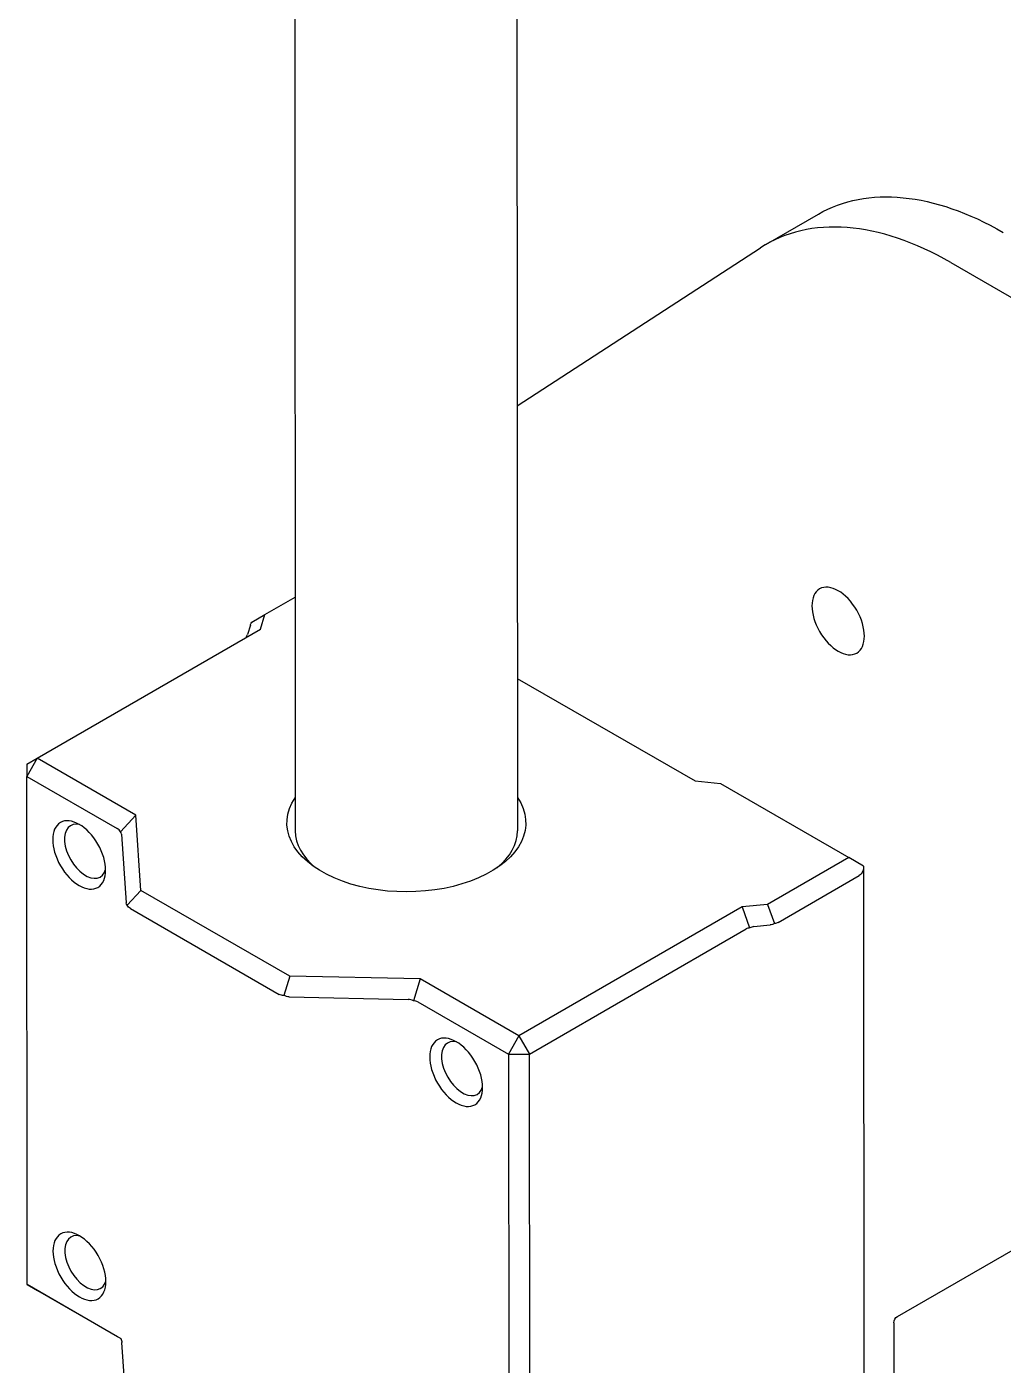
# Model space of a CAD drawing. Header units: millimetres. Extents: x 129 to 6329, y 33 to 3553.
# Drawn here: x 5010 to 5141.9, y 3061.6 to 3242.3 of the extents above; entities that cross this region are included whole.
import ezdxf

# ---------------------------------------------------------------- set-up
doc = ezdxf.new("R2010")
doc.units = ezdxf.units.MM
doc.layers.add('vistasIsometricas', color=255, linetype='Continuous')

msp = doc.modelspace()

# ---------------------------------------------------------------- linework, layer by layer
at = {"layer": 'vistasIsometricas', "extrusion": (1e-16, 0.816497, 0.57735)}
for p, q in [((5046.126, 3379.124), (5046.304, 3133.751)), ((5076.168, 3320.983), (5076.304, 3133.773)), ((5109.868, 3212.937), (5116.939, 3217.02)), ((5076.263, 3191.127), (5109.119, 3212.478)), ((5134.838, 3210.478), (5159.052, 3196.521)), ((5042.202, 3162.954), (5046.281, 3165.309)), ((5040.429, 3161.928), (5042.202, 3162.954)), ((5041.597, 3160.973), (5042.202, 3162.954)), ((5011.452, 3143.569), (5041.597, 3160.973)), ((5040.234, 3161.519), (5039.847, 3160.255)), ((5076.289, 3154.331), (5100.287, 3140.499)), ((5011.452, 3143.569), (5010.039, 3141.119)), ((5010.039, 3142.75), (5011.452, 3143.569)), ((5010.039, 3142.75), (5010.039, 3141.119)), ((5024.786, 3135.883), (5011.452, 3143.569)), ((5010.039, 3141.119), (5022.263, 3134.073)), ((5010.089, 3072.504), (5010.039, 3141.119)), ((5100.287, 3140.499), (5103.721, 3140.152)), ((5103.721, 3140.152), (5121.054, 3130.161)), ((5024.786, 3135.883), (5022.682, 3133.606)), ((5025.443, 3125.715), (5024.786, 3135.883)), ((5022.847, 3133.301), (5023.445, 3124.038)), ((5121.054, 3130.161), (5110.085, 3123.828)), ((5123.055, 3129.007), (5121.054, 3130.161)), ((5123.055, 3129.007), (5123.105, 3059.436)), ((5111.5, 3121.379), (5122.469, 3127.712)), ((5025.443, 3125.715), (5023.611, 3123.732)), ((5045.545, 3114.128), (5025.443, 3125.715)), ((5024.03, 3123.265), (5044.132, 3111.678)), ((5106.651, 3123.477), (5076.506, 3106.073)), ((5110.085, 3123.828), (5106.651, 3123.477)), ((5106.651, 3123.477), (5107.665, 3120.645)), ((5110.085, 3123.828), (5111.009, 3121.247)), ((5108.241, 3120.834), (5110.433, 3121.058)), ((5077.922, 3103.624), (5107.174, 3120.513)), ((5045.545, 3114.128), (5044.747, 3111.55)), ((5063.173, 3113.758), (5045.545, 3114.128)), ((5063.173, 3113.758), (5062.255, 3110.796)), ((5076.506, 3106.073), (5063.173, 3113.758)), ((5045.472, 3111.342), (5061.53, 3111.005)), ((5062.87, 3110.668), (5075.093, 3103.623)), ((5076.506, 3106.073), (5075.093, 3103.623)), ((5076.506, 3106.073), (5077.922, 3103.624)), ((5075.093, 3103.623), (5077.922, 3103.624)), ((5075.093, 3103.623), (5075.143, 3035.008)), ((5077.972, 3035.01), (5077.922, 3103.624)), ((5127.634, 3068.198), (5159.132, 3086.383)), ((5022.313, 3065.459), (5010.089, 3072.504)), ((5010.089, 3072.504), (5011.505, 3071.687)), ((5011.505, 3071.687), (5022.732, 3065.215)), ((5127.134, 3067.331), (5127.168, 3019.954)), ((5023.495, 3055.423), (5022.897, 3064.686))]:
    msp.add_line(p, q, dxfattribs=at)
at = {"layer": 'vistasIsometricas', "extrusion": (0, -1e-16, -1)}
msp.add_arc((-5128.134, 3067.332), 1, 359.95836, 60, dxfattribs=at)
at = {"layer": 'vistasIsometricas', "extrusion": (-9.03013e-17, -1.16799e-16, -1)}
msp.add_ellipse((5141.939, 3173.719), major_axis=(-25, 43.301), ratio=0.5773503, start_param=0, end_param=0.7845585, dxfattribs=at)
at = {"layer": 'vistasIsometricas'}
for centre, major_axis, ratio, start_param, end_param in [((5134.868, 3169.636), (-25, 43.301), 0.5773503, -0.7845585, 0.0304283), ((5037.879, 3158.821), (1.949, 1.763), 0.2517693, -0.7010638, -0.3985526), ((5017.973, 3131.003), (-2, 3.464), 0.5773503, -0.5020766, 3.6436692), ((5020.85, 3131.623), (1.413, 2.45), 0.5771078, -0.3738747, 0.0002101), ((5020.85, 3131.623), (1.893, 1.937), 0.3309641, -0.2891981, 0.0848867), ((5061.304, 3133.762), (15, 0.011), 0.5768653, 3.1415927, 3.7550603), ((5061.304, 3133.762), (15, 0.011), 0.5768653, -0.6134676, 0), ((5108.59, 3118.064), (-1.416, 2.448), 0.5773503, -0.3058524, -0.0004198), ((5108.59, 3118.064), (-0.414, 2.761), 0.7086566, -0.0332185, 0.2722141), ((5061.457, 3108.218), (0.089, 2.786), 0.7170906, -0.3662856, 0.0077992), ((5061.457, 3108.218), (1.413, 2.45), 0.5771078, 0.0002101, 0.3742949), ((5068.885, 3101.659), (-2, 3.464), 0.5773503, -0.5020766, 3.6436692), ((5018.013, 3075.458), (-2, 3.464), 0.5773503, -0.5020766, 3.6436692)]:
    msp.add_ellipse(centre, major_axis=major_axis, ratio=ratio, start_param=start_param, end_param=end_param, dxfattribs=at)
at = {"layer": 'vistasIsometricas', "extrusion": (0, 0, -1)}
msp.add_ellipse((5119.618, 3162.096), major_axis=(-2.5, 4.33), ratio=0.5773503, dxfattribs=at)
at = {"layer": 'vistasIsometricas', "extrusion": (-9.47497e-17, 1.04749e-16, -1)}
msp.add_ellipse((5042.202, 3162.954), major_axis=(1.949, 1.763), ratio=0.2517693, start_param=3.5401453, end_param=3.8455779, dxfattribs=at)
at = {"layer": 'vistasIsometricas', "extrusion": (-2.47274e-17, -1.00018e-16, -1)}
msp.add_ellipse((5061.303, 3134.823), major_axis=(16.129, 0.012), ratio=0.5768653, start_param=-0.3763784, end_param=3.5179711, dxfattribs=at)
at = {"layer": 'vistasIsometricas', "extrusion": (-3.73335e-18, -9.35336e-17, -1)}
for centre in [(5017.115, 3130.508), (5068.027, 3101.164)]:
    msp.add_ellipse(centre, major_axis=(-2.527, 4.377), ratio=0.5773503, dxfattribs=at)
at = {"layer": 'vistasIsometricas', "extrusion": (5.90616e-17, -1.29211e-16, -1)}
msp.add_ellipse((5121.054, 3130.161), major_axis=(-1.416, 2.448), ratio=0.5773503, start_param=2.3566143, end_param=3.1420125, dxfattribs=at)
at = {"layer": 'vistasIsometricas', "extrusion": (-4.07754e-16, 1.92068e-16, -1)}
msp.add_ellipse((5025.443, 3125.715), major_axis=(1.893, 1.937), ratio=0.3309641, start_param=3.0567059, end_param=3.4307907, dxfattribs=at)
at = {"layer": 'vistasIsometricas', "extrusion": (-3.70792e-16, 5.06322e-17, -1)}
msp.add_ellipse((5025.443, 3125.715), major_axis=(1.413, 2.45), ratio=0.5771078, start_param=3.1413826, end_param=3.5154674, dxfattribs=at)
at = {"layer": 'vistasIsometricas', "extrusion": (-9.12335e-17, -1.58517e-16, -1)}
msp.add_ellipse((5110.085, 3123.828), major_axis=(-0.414, 2.761), ratio=0.7086566, start_param=2.8693786, end_param=3.1748112, dxfattribs=at)
at = {"layer": 'vistasIsometricas', "extrusion": (-7.4937e-17, -4.33376e-17, -1)}
msp.add_ellipse((5110.085, 3123.828), major_axis=(-1.416, 2.448), ratio=0.5773503, start_param=3.1420125, end_param=3.4474451, dxfattribs=at)
at = {"layer": 'vistasIsometricas', "extrusion": (-1.93346e-16, 1.11535e-16, -1)}
msp.add_ellipse((5045.545, 3114.128), major_axis=(1.413, 2.45), ratio=0.5771078, start_param=2.7672978, end_param=3.1413826, dxfattribs=at)
at = {"layer": 'vistasIsometricas', "extrusion": (-2.99695e-16, 9.55568e-18, -1)}
msp.add_ellipse((5045.545, 3114.128), major_axis=(0.089, 2.786), ratio=0.7170906, start_param=3.1337934, end_param=3.5078782, dxfattribs=at)
at = {"layer": 'vistasIsometricas', "extrusion": (-1.93301e-16, -1.11603e-16, -1)}
msp.add_ellipse((5017.156, 3074.963), major_axis=(-2.527, 4.377), ratio=0.5773503, dxfattribs=at)
at = {"layer": 'vistasIsometricas', "extrusion": (-4.50926e-16, -2.47973e-16, -1)}
msp.add_ellipse((5020.897, 3066.276), major_axis=(-1.918, 1.875), ratio=0.3039275, start_param=2.4415007, end_param=2.8155855, dxfattribs=at)

doc.saveas('drawing.dxf')
